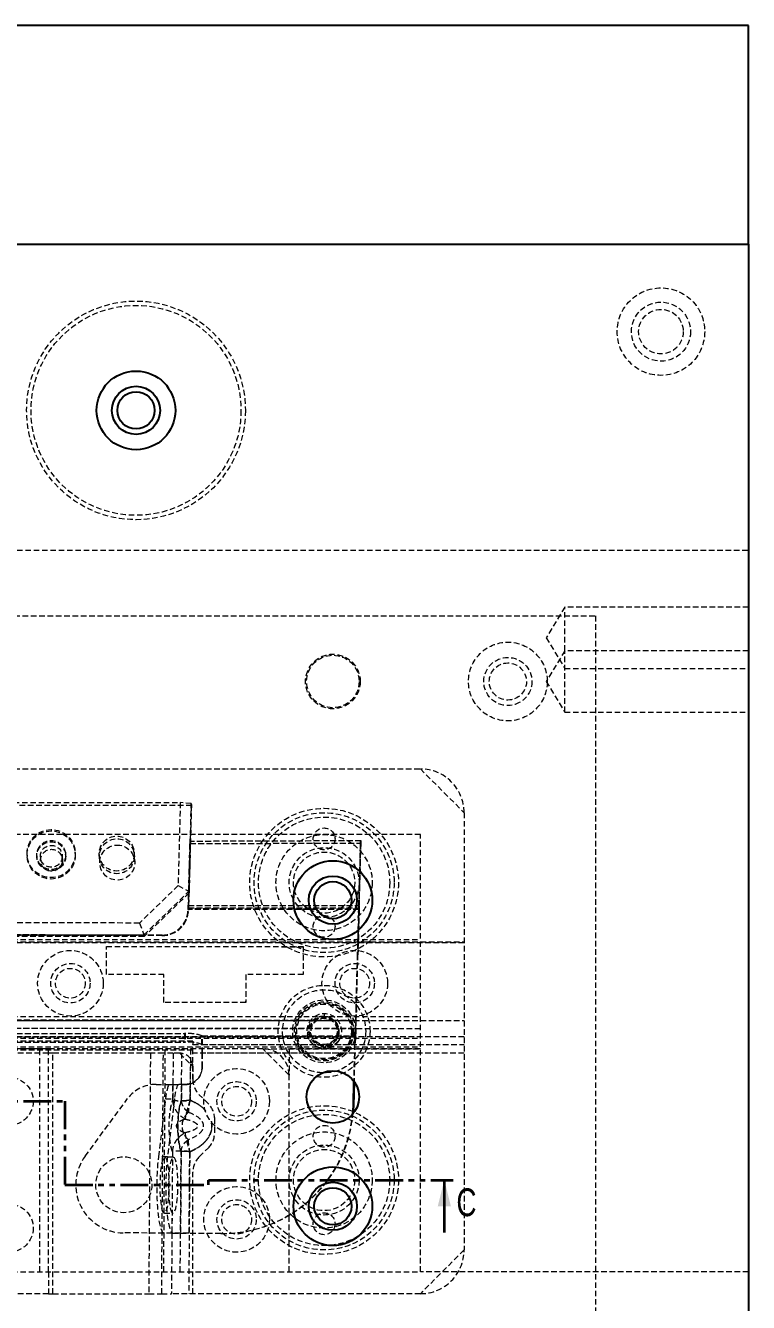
# Model space of a CAD drawing. Header units: millimetres. Extents: x 5 to 1533, y -1183 to 895.
# Drawn here: x 789.7 to 955, y -825.1 to -533.1 of the extents above; entities that cross this region are included whole.
import ezdxf

# ---------------------------------------------------------------- set-up
doc = ezdxf.new("R2010")
doc.units = ezdxf.units.MM
doc.linetypes.add('HIDDEN', pattern=[1.905, 1.27, -0.635])
doc.linetypes.add('PHANTOM', pattern=[12.7, 6.35, -1.27, 1.27, -1.27, 1.27, -1.27])
doc.styles.add('SLDTEXTSTYLE13', font='TXT', dxfattribs={"width": 0.75})

msp = doc.modelspace()

# ---------------------------------------------------------------- linework, layer by layer
at = {"color": 7, "linetype": 'Continuous', "lineweight": 25}
for p, q in [((954.986, -533.11), (574.986, -533.11)), ((954.986, -583.11), (954.986, -533.11)), ((574.986, -583.11), (954.986, -583.11)), ((954.986, -583.11), (954.986, -1133.11)), ((864.733, -774.441), (864.589, -780.117)), ((864.822, -774.558), (864.68, -780.118)), ((864.589, -780.117), (864.473, -782.093)), ((864.68, -780.118), (864.575, -781.976))]:
    msp.add_line(p, q, dxfattribs=at)
at = {"color": 7, "linetype": 'HIDDEN', "lineweight": 18}
for p, q in [((635.404, -653.11), (954.986, -653.11)), ((649.986, -668.11), (919.986, -668.11)), ((912.986, -666.11), (908.78, -673.11)), ((912.986, -676.11), (912.986, -666.11)), ((954.986, -666.11), (912.986, -666.11)), ((919.986, -668.11), (919.986, -916.11)), ((908.78, -673.11), (912.986, -680.11)), ((912.986, -676.11), (908.78, -683.11)), ((912.986, -690.11), (912.986, -676.11)), ((954.986, -676.11), (912.986, -676.11)), ((912.986, -680.11), (954.986, -680.11)), ((908.78, -683.11), (912.986, -690.11)), ((912.986, -690.11), (954.986, -690.11)), ((689.986, -703.11), (879.986, -703.11)), ((879.986, -703.11), (889.986, -713.11)), ((723.618, -711.406), (827.651, -711.406)), ((726.083, -710.795), (825.114, -710.795)), ((825.114, -710.795), (824.601, -729.782)), ((827.629, -711.025), (825.114, -710.795)), ((827.086, -731.094), (827.629, -711.025)), ((827.651, -711.406), (827.109, -731.475)), ((827.629, -711.025), (827.651, -711.406)), ((889.986, -713.11), (889.986, -813.11)), ((879.986, -718.11), (719.986, -718.11)), ((879.986, -818.11), (879.986, -718.11)), ((827.321, -719.68), (826.911, -734.329)), ((826.917, -734.832), (827.327, -720.184)), ((827.412, -719.681), (827.002, -734.329)), ((827.008, -734.833), (827.418, -720.184)), ((866.338, -719.544), (827.321, -719.68)), ((827.321, -719.68), (827.327, -720.184)), ((827.327, -720.184), (866.344, -720.048)), ((866.429, -719.545), (827.412, -719.681)), ((827.412, -719.681), (827.418, -720.184)), ((827.418, -720.184), (866.435, -720.048)), ((865.924, -734.369), (866.338, -719.544)), ((865.929, -734.872), (866.344, -720.048)), ((866.015, -734.369), (866.429, -719.545)), ((866.02, -734.873), (866.435, -720.048)), ((866.344, -720.048), (866.338, -719.544)), ((866.435, -720.048), (866.429, -719.545)), ((790.089, -722.794), (790.108, -723.113)), ((792.304, -722.984), (792.322, -723.276)), ((793.12, -723.229), (793.173, -724.132)), ((798.165, -723.838), (798.112, -722.935)), ((798.91, -722.888), (798.893, -722.595)), ((801.089, -722.466), (801.07, -722.147)), ((806.587, -722.706), (806.623, -723.317)), ((806.623, -723.317), (806.708, -724.761)), ((814.609, -722.846), (814.573, -722.235)), ((814.694, -724.29), (814.609, -722.846)), ((824.601, -729.782), (815.786, -738.342)), ((824.601, -729.782), (827.086, -731.094)), ((816.813, -741.069), (827.086, -731.094)), ((827.109, -731.475), (816.836, -741.45)), ((827.086, -731.094), (827.109, -731.475)), ((826.897, -735.123), (826.893, -735.274)), ((826.893, -735.274), (826.899, -735.381)), ((826.911, -734.329), (826.897, -735.123)), ((865.902, -735.163), (826.897, -735.123)), ((826.903, -735.229), (826.897, -735.123)), ((826.903, -735.229), (826.899, -735.381)), ((826.903, -735.229), (826.917, -734.832)), ((865.908, -735.27), (826.903, -735.229)), ((826.911, -734.329), (865.924, -734.369)), ((826.917, -734.832), (826.911, -734.329)), ((826.917, -734.832), (865.929, -734.872)), ((826.988, -735.124), (826.984, -735.275)), ((826.984, -735.275), (826.99, -735.381)), ((827.002, -734.329), (826.988, -735.124)), ((865.993, -735.164), (826.988, -735.124)), ((826.994, -735.23), (826.988, -735.124)), ((826.994, -735.23), (826.99, -735.381)), ((826.994, -735.23), (827.008, -734.833)), ((866, -735.27), (826.994, -735.23)), ((827.002, -734.329), (866.015, -734.369)), ((827.008, -734.833), (827.002, -734.329)), ((827.008, -734.833), (866.02, -734.873)), ((865.733, -741.655), (865.902, -735.163)), ((865.908, -735.27), (865.74, -741.762)), ((865.824, -741.656), (865.993, -735.164)), ((866, -735.27), (865.831, -741.762)), ((865.902, -735.163), (865.908, -735.27)), ((865.929, -734.872), (865.924, -734.369)), ((865.993, -735.164), (866, -735.27)), ((866.02, -734.873), (866.015, -734.369)), ((815.786, -738.342), (733.833, -738.257)), ((815.786, -738.342), (816.813, -741.069)), ((820.888, -741.108), (728.861, -741.013)), ((820.894, -741.215), (728.867, -741.12)), ((820.979, -741.109), (728.952, -741.014)), ((820.985, -741.215), (728.958, -741.12)), ((732.79, -740.982), (816.813, -741.069)), ((816.836, -741.45), (732.812, -741.363)), ((816.813, -741.069), (816.836, -741.45)), ((820.888, -741.108), (820.894, -741.215)), ((820.979, -741.109), (820.985, -741.215)), ((865.733, -741.655), (865.724, -742.012)), ((865.824, -741.656), (865.815, -742.012)), ((679.986, -742.606), (889.986, -742.606)), ((889.986, -742.845), (679.986, -742.845)), ((719.986, -742.11), (879.986, -742.11)), ((808.211, -750.083), (808.219, -743.692)), ((808.212, -750.099), (808.22, -743.708)), ((808.219, -743.692), (853.219, -743.738)), ((808.22, -743.708), (808.219, -743.692)), ((808.22, -743.708), (853.22, -743.754)), ((853.219, -743.738), (853.211, -750.129)), ((853.22, -743.754), (853.212, -750.145)), ((853.22, -743.754), (853.219, -743.738)), ((865.612, -746.179), (865.715, -742.361)), ((865.721, -742.467), (865.618, -746.286)), ((865.703, -746.18), (865.806, -742.362)), ((865.812, -742.468), (865.709, -746.286)), ((865.724, -742.012), (865.715, -742.361)), ((865.715, -742.361), (865.721, -742.467)), ((865.721, -742.467), (865.73, -742.118)), ((865.724, -742.012), (865.73, -742.118)), ((865.73, -742.118), (865.74, -741.762)), ((865.815, -742.012), (865.806, -742.362)), ((865.806, -742.362), (865.812, -742.468)), ((865.812, -742.468), (865.821, -742.119)), ((865.815, -742.012), (865.821, -742.119)), ((865.821, -742.119), (865.831, -741.762)), ((865.29, -758.158), (865.612, -746.179)), ((865.296, -758.264), (865.618, -746.286)), ((865.381, -758.159), (865.703, -746.18)), ((865.387, -758.265), (865.709, -746.286)), ((865.618, -746.286), (865.612, -746.179)), ((865.709, -746.286), (865.703, -746.18)), ((821.361, -750.096), (808.211, -750.083)), ((808.212, -750.099), (808.211, -750.083)), ((821.362, -750.112), (808.212, -750.099)), ((821.354, -756.487), (821.361, -750.096)), ((821.354, -756.503), (821.362, -750.112)), ((821.362, -750.112), (821.361, -750.096)), ((840.061, -750.115), (840.053, -756.506)), ((840.062, -750.131), (840.054, -756.522)), ((853.211, -750.129), (840.061, -750.115)), ((840.062, -750.131), (840.061, -750.115)), ((853.212, -750.145), (840.062, -750.131)), ((853.212, -750.145), (853.211, -750.129)), ((840.053, -756.506), (821.354, -756.487)), ((821.354, -756.503), (821.354, -756.487)), ((840.054, -756.522), (821.354, -756.503)), ((840.054, -756.522), (840.053, -756.506)), ((857.986, -759.11), (857.986, -759.922)), ((865.243, -760.535), (865.29, -758.727)), ((865.249, -760.641), (865.296, -758.833)), ((865.29, -758.158), (865.29, -758.727)), ((865.29, -758.158), (865.296, -758.264)), ((865.296, -758.833), (865.29, -758.727)), ((865.296, -758.833), (865.296, -758.264)), ((865.334, -760.536), (865.381, -758.728)), ((865.34, -760.642), (865.387, -758.834)), ((865.381, -758.159), (865.381, -758.728)), ((865.381, -758.159), (865.387, -758.265)), ((865.387, -758.834), (865.381, -758.728)), ((865.387, -758.834), (865.387, -758.265)), ((679.986, -760.55), (889.986, -760.654)), ((692.198, -760.449), (865.243, -760.535)), ((692.204, -760.555), (865.249, -760.641)), ((692.289, -760.45), (865.334, -760.536)), ((692.296, -760.556), (865.34, -760.642)), ((719.986, -759.655), (879.986, -759.734)), ((865.243, -760.535), (865.249, -760.641)), ((865.334, -760.536), (865.34, -760.642)), ((889.986, -764.393), (679.986, -764.288)), ((692.093, -762.318), (865.179, -762.404)), ((692.093, -764.294), (865.179, -764.38)), ((692.184, -762.319), (865.27, -762.405)), ((692.184, -764.294), (865.27, -764.381)), ((879.986, -762.538), (719.986, -762.459)), ((719.986, -764.661), (879.986, -764.661)), ((761.03, -763.598), (826.106, -763.63)), ((761.121, -763.598), (826.198, -763.631)), ((826.106, -763.63), (826.106, -765.606)), ((826.198, -763.631), (826.198, -765.607)), ((830.047, -764.158), (865.028, -764.158)), ((830.047, -766.134), (830.047, -764.158)), ((830.094, -768.109), (830.094, -764.404)), ((830.138, -764.159), (865.119, -764.159)), ((830.138, -766.134), (830.138, -764.159)), ((830.185, -768.11), (830.185, -764.404)), ((865.028, -764.158), (865.15, -762.741)), ((865.028, -764.158), (865.028, -766.134)), ((865.028, -766.134), (865.15, -764.716)), ((865.119, -764.159), (865.119, -766.134)), ((865.119, -766.134), (865.241, -764.717)), ((865.15, -762.741), (865.179, -762.404)), ((865.179, -764.38), (865.15, -764.716)), ((865.179, -764.38), (865.179, -762.404)), ((865.241, -762.741), (865.27, -762.405)), ((865.27, -764.381), (865.241, -764.717)), ((865.27, -764.381), (865.27, -762.405)), ((827.986, -765.346), (679.986, -765.346)), ((679.986, -767.322), (827.986, -767.322)), ((719.986, -766.637), (879.986, -766.637)), ((761.03, -765.573), (826.106, -765.606)), ((761.121, -765.574), (826.198, -765.607)), ((794.986, -767.11), (783.986, -767.11)), ((843.986, -767.11), (783.986, -767.11)), ((792.986, -818.11), (792.986, -767.11)), ((794.986, -818.11), (794.986, -767.11)), ((821.332, -818.11), (821.687, -767.11)), ((843.986, -767.11), (821.687, -767.11)), ((825.377, -778.819), (825.459, -767.11)), ((827.434, -767.11), (827.353, -778.833)), ((827.986, -765.346), (827.986, -766.134)), ((827.986, -766.134), (889.986, -766.134)), ((827.986, -768.11), (827.986, -766.134)), ((830.047, -766.134), (865.028, -766.134)), ((830.138, -766.134), (865.119, -766.134)), ((849.986, -773.11), (843.986, -767.11)), ((843.986, -767.11), (879.986, -767.11)), ((849.986, -767.11), (849.986, -773.11)), ((879.986, -767.11), (849.986, -767.11)), ((861.402, -765.059), (861.099, -765.513)), ((794.986, -768.11), (772.986, -768.11)), ((795.986, -768.11), (794.986, -768.11)), ((795.986, -823.11), (795.986, -768.11)), ((818.281, -768.11), (795.986, -768.11)), ((818.281, -768.11), (817.897, -823.11)), ((821.244, -768.11), (818.281, -768.11)), ((820.861, -823.11), (821.244, -768.11)), ((823.476, -768.11), (821.244, -768.11)), ((823.476, -768.11), (823.427, -775.274)), ((824.986, -768.11), (823.476, -768.11)), ((827.41, -770.534), (827.353, -778.833)), ((827.41, -770.534), (827.986, -771.11)), ((827.986, -774.068), (827.986, -768.11)), ((889.986, -768.11), (827.986, -768.11)), ((830.094, -771.293), (830.094, -768.109)), ((864.895, -768.109), (830.094, -768.109)), ((830.185, -771.294), (830.185, -768.11)), ((864.986, -768.11), (830.185, -768.11)), ((864.895, -768.109), (864.733, -774.441)), ((864.986, -768.11), (864.822, -774.558)), ((827.986, -771.11), (827.986, -774.068)), ((849.986, -818.11), (849.986, -773.11)), ((819.561, -775.247), (826.066, -775.293)), ((822.808, -775.27), (824.783, -775.284)), ((823.402, -778.805), (823.427, -775.274)), ((823.427, -775.274), (823.402, -778.805)), ((825.402, -775.288), (824.783, -775.284)), ((825.402, -775.288), (825.377, -778.819)), ((827.353, -778.833), (827.378, -775.111)), ((803.354, -791.667), (813.067, -778.498)), ((820.175, -791.784), (821.772, -778.559)), ((821.772, -778.559), (823.748, -778.573)), ((823.748, -778.573), (822.15, -791.798)), ((831.521, -779.674), (829.45, -777.603)), ((832.986, -786.21), (832.986, -783.21)), ((823.32, -790.626), (823.19, -809.274)), ((825.103, -818.11), (825.295, -790.639)), ((825.295, -790.639), (825.165, -809.287)), ((827.27, -790.654), (827.044, -823.11)), ((827.27, -790.653), (827.079, -818.11)), ((827.14, -809.301), (827.271, -790.653)), ((827.14, -809.301), (827.27, -790.654)), ((829.45, -791.817), (831.521, -789.746)), ((822.15, -791.798), (820.175, -791.784)), ((823.542, -791.876), (821.566, -791.862)), ((827.986, -823.11), (827.986, -795.352)), ((821.477, -804.662), (823.452, -804.675)), ((827.049, -809.301), (812.129, -809.196)), ((823.42, -809.275), (821.445, -809.261)), ((823.19, -809.274), (823.093, -823.11)), ((823.42, -809.275), (825.152, -809.287)), ((825.165, -809.287), (825.152, -809.287)), ((834.389, -809.352), (827.049, -809.301)), ((834.48, -809.352), (834.389, -809.352)), ((889.986, -813.11), (879.986, -823.11)), ((719.986, -818.11), (879.986, -818.11)), ((794.986, -818.11), (794.986, -823.11)), ((954.986, -818.11), (879.986, -818.11)), ((794.986, -823.11), (689.986, -823.11)), ((794.986, -823.11), (795.986, -823.11)), ((795.986, -823.11), (817.897, -823.11)), ((817.897, -823.11), (820.861, -823.11)), ((820.861, -823.11), (823.093, -823.11)), ((879.986, -823.11), (823.093, -823.11))]:
    msp.add_line(p, q, dxfattribs=at)
at = {"color": 7, "linetype": 'PHANTOM', "lineweight": 35}
for p, q in [((763.878, -779.11), (798.746, -779.11)), ((798.746, -779.11), (798.746, -798.196)), ((831.571, -798.196), (831.571, -797.11)), ((831.571, -797.11), (887.472, -797.11)), ((798.746, -798.196), (831.571, -798.196))]:
    msp.add_line(p, q, dxfattribs=at)
at = {"color": 7, "linetype": 'Continuous', "lineweight": 35}
msp.add_line((885.472, -809.11), (885.472, -797.11), dxfattribs=at)
at = {"color": 7, "linetype": 'HIDDEN', "lineweight": 18, "flags": 128}
for points in [[(824.986, -768.11), (825.727, -768.851), (826.548, -769.672), (827.41, -770.534)], [(821.772, -778.559), (821.871, -777.832), (821.982, -777.18), (822.103, -776.613), (822.234, -776.138), (822.371, -775.761), (822.514, -775.489), (822.66, -775.325), (822.808, -775.27)], [(824.783, -775.284), (824.635, -775.338), (824.489, -775.503), (824.346, -775.775), (824.209, -776.151), (824.078, -776.627), (823.957, -777.194), (823.846, -777.846), (823.748, -778.573)], [(826.489, -775.296), (826.282, -775.294), (826.091, -775.293), (825.918, -775.292), (825.766, -775.291), (825.636, -775.29), (825.532, -775.289), (825.453, -775.289), (825.402, -775.288)], [(823.32, -790.626), (823.264, -798.614), (823.19, -809.274)], [(821.445, -809.261), (821.133, -809.075), (820.833, -808.526), (820.557, -807.634), (820.313, -806.427), (820.11, -804.947), (819.954, -803.243), (819.85, -801.373), (819.802, -799.398), (819.812, -797.384), (819.88, -795.401), (820.002, -793.513), (820.175, -791.784)], [(821.496, -791.877), (821.737, -791.957), (821.965, -792.404), (822.167, -793.191), (822.332, -794.273), (822.449, -795.587), (822.513, -797.056), (822.519, -798.595), (822.467, -800.115), (822.361, -801.527), (822.205, -802.749), (822.01, -803.711), (821.786, -804.356), (821.547, -804.646), (821.307, -804.566), (821.079, -804.119), (820.876, -803.332), (820.712, -802.25), (820.594, -800.937), (820.53, -799.468), (820.524, -797.928), (820.576, -796.409), (820.683, -794.996), (820.838, -793.774), (821.034, -792.813), (821.257, -792.168), (821.496, -791.877)], [(822.15, -791.798), (821.977, -793.527), (821.855, -795.415), (821.788, -797.398), (821.778, -799.411), (821.825, -801.386), (821.929, -803.257), (822.085, -804.961), (822.289, -806.441), (822.532, -807.648), (822.809, -808.54), (823.108, -809.089), (823.42, -809.275)], [(823.472, -791.891), (823.712, -791.971), (823.94, -792.418), (824.142, -793.205), (824.307, -794.287), (824.425, -795.601), (824.488, -797.07), (824.495, -798.609), (824.443, -800.129), (824.336, -801.541), (824.18, -802.763), (823.985, -803.725), (823.761, -804.37), (823.522, -804.66), (823.282, -804.58), (823.054, -804.133), (822.852, -803.346), (822.687, -802.264), (822.569, -800.95), (822.506, -799.481), (822.499, -797.942), (822.551, -796.422), (822.658, -795.01), (822.814, -793.788), (823.009, -792.826), (823.233, -792.181), (823.472, -791.891)], [(825.165, -809.287), (825.251, -809.288), (825.395, -809.289), (825.594, -809.29), (825.841, -809.292), (826.129, -809.294), (826.448, -809.296), (826.789, -809.299), (827.049, -809.301)]]:
    msp.add_lwpolyline(points, dxfattribs=at)
at = {"color": 7, "linetype": 'HIDDEN', "lineweight": 18}
for centre, radius in [((934.986, -603.11), 10), ((814.986, -621.11), 25), ((814.986, -621.11), 24), ((934.986, -603.11), 6.75), ((934.986, -603.11), 5.1), ((899.986, -683.11), 9), ((859.986, -683.11), 6.25), ((859.986, -683.11), 6), ((899.986, -683.11), 5.5), ((899.986, -683.11), 4.25), ((857.986, -729.11), 17), ((857.986, -729.11), 16), ((857.986, -729.11), 15), ((795.58, -722.466), 5.497), ((795.599, -722.784), 5.497), ((857.986, -729.11), 11), ((857.986, -719.11), 2.5), ((795.599, -722.786), 3.299), ((795.616, -723.078), 3.299), ((795.616, -723.079), 2.499), ((810.58, -722.467), 3.998), ((810.616, -723.078), 3.998), ((857.986, -729.11), 8), ((795.67, -723.983), 2.499), ((857.986, -729.11), 7), ((857.986, -739.11), 2.5), ((799.986, -752.11), 7.5), ((864.986, -752.11), 7.5), ((799.986, -752.11), 4.5), ((799.986, -752.11), 3.4), ((864.986, -752.11), 4.5), ((864.986, -752.11), 3.4), ((857.986, -763.11), 10.5), ((857.986, -763.11), 9.5), ((857.986, -763.11), 7.191), ((857.986, -763.11), 6.75), ((857.986, -763.11), 6.5), ((857.986, -763.11), 6.25), ((857.986, -763.11), 3.4), ((857.986, -763.11), 3), ((785.986, -779.11), 5.5), ((837.986, -779.11), 7.5), ((837.986, -779.11), 4.5), ((837.986, -779.11), 3.4), ((857.986, -797.11), 17), ((857.986, -797.11), 16), ((857.986, -797.11), 15), ((857.986, -787.11), 2.5), ((857.986, -797.11), 11), ((857.986, -797.11), 8), ((857.986, -797.11), 7), ((812.207, -798.196), 6.4), ((837.986, -806.11), 7.5), ((785.986, -808.11), 5.5), ((837.986, -806.11), 4.5), ((837.986, -806.11), 3.4), ((857.986, -807.11), 2.5)]:
    msp.add_circle(centre, radius, dxfattribs=at)
at = {"color": 7, "linetype": 'Continuous', "lineweight": 25}
for centre, radius in [((814.986, -621.11), 9), ((814.986, -621.11), 5.5), ((814.986, -621.11), 4.25), ((859.986, -733.11), 9), ((859.986, -733.11), 5.5), ((859.986, -733.11), 4.25), ((859.986, -778.11), 6), ((859.986, -803.11), 9), ((859.986, -803.11), 5.5), ((859.986, -803.11), 4.25)]:
    msp.add_circle(centre, radius, dxfattribs=at)
at = {"color": 7, "linetype": 'HIDDEN', "lineweight": 18}
for centre, radius, start, end in [((879.986, -713.11), 10, 0, 90), ((820.898, -735.111), 5.997, 269.90371, 358.44035), ((820.904, -735.217), 5.997, 269.9037, 358.44051), ((820.989, -735.112), 5.997, 269.90374, 358.44044), ((820.995, -735.218), 5.997, 269.90371, 358.44035), ((858.03, -763.069), 3.983, 329.33726, 287.9853), ((857.996, -763.096), 3.184, 337.34316, 268.03652), ((826.879, -772.833), 9.236, 69.94076, 94.80048), ((826.97, -772.834), 9.236, 69.9408, 94.80001), ((826.879, -774.809), 9.236, 69.94106, 94.79975), ((826.97, -774.81), 9.236, 69.94163, 94.7996), ((843.986, -773.11), 6, 0, 90), ((857.986, -763.11), 4, 285.17132, 330.17132), ((824.986, -771.11), 3, 0, 90), ((826.094, -771.293), 4, 269.59856, 0), ((826.185, -771.294), 4, 287.36385, 0), ((819.505, -783.247), 8, 89.59856, 143.58856), ((832.986, -774.068), 5, 180, 225), ((827.986, -783.21), 5, 0, 45), ((834.599, -779.352), 30, 269.60065, 354.75833), ((834.69, -779.353), 30, 269.60065, 354.98499), ((827.986, -786.21), 5, 315, 0), ((812.207, -798.196), 11, 143.58856, 269.59856), ((832.986, -795.352), 5, 135, 180), ((879.986, -813.11), 10, 270, 0)]:
    msp.add_arc(centre, radius, start, end, dxfattribs=at)
msp.add_ellipse((810.701, -724.525), major_axis=(-0.236, 3.999), ratio=0.9985829, dxfattribs=at)
for points, knots in [([(865.924, -734.369), (865.922, -734.436), (865.918, -734.57), (865.911, -734.834), (865.906, -735.033), (865.902, -735.163)], [0, 0, 0, 0, 0.25683511, 0.51367813, 1, 1, 1, 1]), ([(865.908, -735.27), (865.912, -735.203), (865.919, -735.069), (865.926, -734.938), (865.929, -734.872)], [0, 0, 0, 0, 0.4974636, 1, 1, 1, 1]), ([(866.015, -734.369), (866.013, -734.436), (866.009, -734.57), (866.002, -734.835), (865.997, -735.034), (865.993, -735.164)], [0, 0, 0, 0, 0.2568528, 0.513679, 1, 1, 1, 1]), ([(866, -735.27), (866.003, -735.203), (866.01, -735.07), (866.017, -734.939), (866.02, -734.873)], [0, 0, 0, 0, 0.4974645, 1, 1, 1, 1]), ([(859.033, -766.971), (858.582, -767.029), (857.684, -767.146), (856.372, -766.737), (855.284, -765.953), (854.534, -764.859), (854.203, -763.593), (854.307, -762.309), (854.837, -761.151), (855.708, -760.247), (856.818, -759.701), (858.032, -759.558), (859.202, -759.829), (860.199, -760.47), (860.914, -761.39), (861.262, -762.482), (861.25, -763.504), (861.025, -764.087), (860.934, -764.323)], [0, 0, 0, 0, 0.0702299, 0.1400517, 0.2082051, 0.2764143, 0.3426566, 0.4087618, 0.473568, 0.5375819, 0.600951, 0.6628843, 0.7248087, 0.784669, 0.8445646, 0.9029063, 0.9607058, 1, 1, 1, 1]), ([(865.179, -762.404), (865.182, -762.348), (865.189, -762.234), (865.206, -761.8), (865.224, -761.222), (865.236, -760.767), (865.243, -760.535)], [0, 0, 0, 0, 0.2477968, 0.4955891, 0.743439, 1, 1, 1, 1]), ([(865.249, -760.641), (865.243, -761.089), (865.23, -761.983), (865.21, -763.135), (865.192, -764.027), (865.183, -764.261), (865.179, -764.38)], [0, 0, 0, 0, 0.2478645, 0.4957304, 0.7435923, 1, 1, 1, 1]), ([(830.094, -764.404), (830.093, -764.376), (830.092, -764.32), (830.08, -764.23), (830.06, -764.187), (830.047, -764.158)], [0, 0, 0, 0, 0.25126849, 0.50254358, 1, 1, 1, 1]), ([(830.185, -764.404), (830.184, -764.377), (830.183, -764.321), (830.171, -764.23), (830.151, -764.187), (830.138, -764.159)], [0, 0, 0, 0, 0.2512643, 0.502541, 1, 1, 1, 1]), ([(860.934, -764.323), (860.822, -764.549), (860.55, -765.097), (859.832, -765.781), (858.85, -766.239), (857.773, -766.364), (857.101, -766.159), (856.773, -766.058)], [0, 0, 0, 0, 0.151475, 0.3661526, 0.5808323, 0.79551, 1, 1, 1, 1]), ([(865.028, -764.158), (865.021, -764.272), (865.007, -764.499), (864.974, -765.367), (864.938, -766.51), (864.911, -767.488), (864.897, -768.023), (864.895, -768.109)], [0, 0, 0, 0, 0.2383956, 0.4767983, 0.7152883, 0.9538368, 1, 1, 1, 1]), ([(856.773, -766.058), (857.07, -766.212), (857.686, -766.53), (858.792, -766.608), (859.931, -766.355), (860.852, -765.79), (861.288, -765.291), (861.456, -765.1)], [0, 0, 0, 0, 0.1908077, 0.396188, 0.6209291, 0.8544157, 1, 1, 1, 1]), ([(827.378, -775.111), (827.224, -775.14), (826.914, -775.198), (826.307, -775.273), (825.88, -775.283), (825.6, -775.29)], [0, 0, 0, 0, 0.2549845, 0.5099775, 1, 1, 1, 1]), ([(827.378, -775.111), (827.236, -775.162), (827.018, -775.24), (826.715, -775.289), (826.565, -775.294), (826.489, -775.296)], [0, 0, 0, 0, 0.4767636, 0.7349377, 1, 1, 1, 1]), ([(823.32, -790.626), (823.259, -790.45), (823.138, -790.095), (822.971, -789.397), (822.829, -788.606), (822.718, -787.751), (822.637, -786.835), (822.584, -785.817), (822.571, -784.712), (822.595, -783.797), (822.633, -783.089), (822.682, -782.432), (822.761, -781.673), (822.908, -780.65), (823.121, -779.619), (823.309, -779.074), (823.402, -778.805)], [0, 0, 0, 0, 0.078828, 0.1584101, 0.237483, 0.3029225, 0.3647989, 0.4334453, 0.5000033, 0.5665014, 0.6003845, 0.6352508, 0.69716, 0.762702, 0.8831941, 1, 1, 1, 1]), ([(823.32, -790.626), (823.22, -790.323), (823.03, -789.743), (822.79, -788.427), (822.644, -787.038), (822.583, -785.737), (822.572, -784.714), (822.597, -783.69), (822.676, -782.389), (822.842, -781.001), (823.1, -779.686), (823.298, -779.108), (823.402, -778.805)], [0, 0, 0, 0, 0.1305872, 0.2496636, 0.3745696, 0.4379432, 0.4997358, 0.5616239, 0.6251376, 0.7499666, 0.8691998, 1, 1, 1, 1]), ([(826.179, -783.158), (825.809, -782.919), (825.062, -782.437), (824.2, -781.392), (823.573, -780.161), (823.46, -779.263), (823.402, -778.805)], [0, 0, 0, 0, 0.2413912, 0.4861432, 0.7377454, 1, 1, 1, 1]), ([(823.402, -778.805), (823.523, -778.85), (823.764, -778.939), (824.684, -778.987), (825.906, -778.952), (826.849, -778.874), (827.353, -778.833)], [0, 0, 0, 0, 0.2500017, 0.4998966, 0.7332714, 1, 1, 1, 1]), ([(826.179, -783.158), (825.809, -782.919), (825.062, -782.437), (824.2, -781.392), (823.572, -780.161), (823.46, -779.263), (823.402, -778.805)], [0, 0, 0, 0, 0.2413873, 0.4861385, 0.7377415, 1, 1, 1, 1]), ([(823.402, -778.805), (823.532, -778.852), (823.778, -778.941), (824.71, -778.986), (825.914, -778.956), (826.858, -778.875), (827.353, -778.833)], [0, 0, 0, 0, 0.2629473, 0.4993461, 0.7377301, 1, 1, 1, 1]), ([(825.377, -778.819), (825.279, -779.107), (825.082, -779.682), (824.822, -780.978), (824.653, -782.386), (824.573, -783.687), (824.547, -784.715), (824.558, -785.744), (824.619, -787.047), (824.768, -788.462), (825.01, -789.768), (825.2, -790.349), (825.295, -790.639)], [0, 0, 0, 0, 0.1243427, 0.2490106, 0.3741268, 0.4367081, 0.4994963, 0.5622101, 0.624948, 0.7499113, 0.8749177, 1, 1, 1, 1]), ([(825.295, -790.639), (825.25, -790.512), (825.16, -790.255), (825.031, -789.771), (824.908, -789.21), (824.793, -788.535), (824.694, -787.765), (824.612, -786.848), (824.559, -785.83), (824.546, -784.725), (824.57, -783.81), (824.609, -783.102), (824.658, -782.446), (824.736, -781.686), (824.883, -780.664), (825.096, -779.633), (825.285, -779.088), (825.377, -778.819)], [0, 0, 0, 0, 0.0580974, 0.1168784, 0.1786743, 0.2375409, 0.3029767, 0.3648492, 0.4334905, 0.5000453, 0.5665366, 0.6004182, 0.635281, 0.6971849, 0.7627209, 0.8832037, 1, 1, 1, 1]), ([(826.989, -781.587), (826.914, -781.536), (826.688, -781.383), (826.282, -781.014), (825.83, -780.427), (825.473, -779.652), (825.409, -779.1), (825.377, -778.819)], [0, 0, 0, 0, 0.0827528, 0.2476287, 0.4931507, 0.7425216, 1, 1, 1, 1]), ([(827.353, -778.833), (827.116, -778.875), (826.647, -778.959), (826.028, -778.996), (825.557, -778.952), (825.438, -778.864), (825.377, -778.819)], [0, 0, 0, 0, 0.2528239, 0.5000016, 0.7471825, 1, 1, 1, 1]), ([(826.989, -781.587), (826.77, -781.423), (826.333, -781.096), (825.814, -780.402), (825.463, -779.624), (825.404, -779.073), (825.377, -778.819)], [0, 0, 0, 0, 0.2472987, 0.4929357, 0.76704, 1, 1, 1, 1]), ([(825.377, -778.819), (825.438, -778.864), (825.557, -778.952), (826.028, -778.996), (826.647, -778.959), (827.116, -778.875), (827.353, -778.833)], [0, 0, 0, 0, 0.2528175, 0.4999984, 0.7471761, 1, 1, 1, 1]), ([(827.353, -778.833), (827.215, -779.272), (826.929, -780.18), (826.587, -781.421), (826.32, -782.464), (826.225, -782.931), (826.179, -783.158)], [0, 0, 0, 0, 0.25203235, 0.52194149, 0.76664302, 1, 1, 1, 1]), ([(827.353, -778.833), (827.207, -779.296), (826.922, -780.205), (826.585, -781.427), (826.323, -782.454), (826.228, -782.922), (826.179, -783.158)], [0, 0, 0, 0, 0.2658064, 0.5219444, 0.7590701, 1, 1, 1, 1]), ([(827.353, -778.833), (827.288, -779.09), (827.149, -779.65), (827.033, -780.433), (826.965, -781.114), (826.981, -781.431), (826.989, -781.587)], [0, 0, 0, 0, 0.237123, 0.5156852, 0.761799, 1, 1, 1, 1]), ([(827.353, -778.833), (827.282, -779.117), (827.144, -779.677), (827.03, -780.456), (826.978, -781.002), (826.975, -781.305), (826.982, -781.468), (826.987, -781.539), (826.989, -781.587)], [0, 0, 0, 0, 0.2614474, 0.5154385, 0.7614263, 0.8813942, 0.9217133, 1, 1, 1, 1]), ([(827.353, -778.833), (827.958, -779.132), (829.171, -779.731), (830.419, -780.601), (830.852, -781.263), (830.912, -781.354)], [0, 0, 0, 0, 0.4622443, 0.9258241, 1, 1, 1, 1]), ([(827.353, -778.833), (827.924, -779.112), (829.086, -779.678), (830.34, -780.544), (830.815, -781.242), (830.919, -781.394)], [0, 0, 0, 0, 0.4311804, 0.876272, 1, 1, 1, 1]), ([(830.904, -781.309), (830.804, -781.187), (830.284, -780.556), (829.098, -779.668), (827.928, -779.108), (827.353, -778.833)], [0, 0, 0, 0, 0.1086302, 0.5613664, 1, 1, 1, 1]), ([(830.904, -781.309), (830.804, -781.187), (830.284, -780.557), (829.098, -779.668), (827.928, -779.108), (827.353, -778.833)], [0, 0, 0, 0, 0.1085791, 0.5613416, 1, 1, 1, 1]), ([(826.945, -787.895), (826.622, -787.567), (826.148, -787.084), (825.725, -786.019), (825.589, -785.301), (825.556, -784.732), (825.597, -784.163), (825.743, -783.446), (826.18, -782.387), (826.662, -781.911), (826.989, -781.587)], [0, 0, 0, 0, 0.2616985, 0.3846413, 0.4445203, 0.4999526, 0.5553457, 0.6151791, 0.7382566, 1, 1, 1, 1]), ([(826.945, -787.895), (826.622, -787.567), (826.148, -787.084), (825.725, -786.019), (825.589, -785.301), (825.556, -784.732), (825.597, -784.163), (825.743, -783.446), (826.18, -782.387), (826.662, -781.911), (826.989, -781.587)], [0, 0, 0, 0, 0.2616985, 0.3846413, 0.4445203, 0.4999526, 0.5553457, 0.6151791, 0.7382566, 1, 1, 1, 1]), ([(826.989, -781.587), (827.778, -781.919), (828.936, -782.406), (829.972, -783.475), (830.31, -784.195), (830.396, -784.765), (830.302, -785.333), (829.954, -786.049), (828.903, -787.104), (827.738, -787.574), (826.945, -787.895)], [0, 0, 0, 0, 0.2618291, 0.3846602, 0.4445379, 0.4999697, 0.5554129, 0.6153061, 0.7382662, 1, 1, 1, 1]), ([(826.989, -781.587), (827.778, -781.919), (828.936, -782.406), (829.972, -783.475), (830.31, -784.195), (830.396, -784.765), (830.302, -785.333), (829.954, -786.049), (828.903, -787.104), (827.738, -787.574), (826.945, -787.895)], [0, 0, 0, 0, 0.2618291, 0.3846602, 0.4445379, 0.4999697, 0.5554129, 0.6153061, 0.7382662, 1, 1, 1, 1]), ([(826.157, -786.312), (825.732, -786.155), (825.135, -785.935), (824.52, -785.408), (824.328, -785.063), (824.277, -784.864), (824.265, -784.722), (824.279, -784.581), (824.332, -784.383), (824.529, -784.04), (825.152, -783.522), (825.752, -783.309), (826.179, -783.158)], [0, 0, 0, 0, 0.2954467, 0.4144523, 0.4619982, 0.4816918, 0.4999684, 0.5182297, 0.5379038, 0.5853929, 0.7045056, 1, 1, 1, 1]), ([(826.157, -786.312), (825.732, -786.155), (825.135, -785.935), (824.52, -785.408), (824.328, -785.063), (824.277, -784.864), (824.265, -784.722), (824.279, -784.581), (824.332, -784.383), (824.529, -784.04), (825.152, -783.522), (825.752, -783.309), (826.179, -783.158)], [0, 0, 0, 0, 0.2954467, 0.4144523, 0.4619982, 0.4816918, 0.4999684, 0.5182297, 0.5379038, 0.5853929, 0.7045056, 1, 1, 1, 1]), ([(826.179, -783.158), (826.83, -783.317), (827.742, -783.54), (828.682, -784.069), (828.977, -784.415), (829.056, -784.613), (829.074, -784.756), (829.054, -784.897), (828.973, -785.095), (828.673, -785.437), (827.725, -785.953), (826.81, -786.163), (826.157, -786.312)], [0, 0, 0, 0, 0.2955854, 0.4144696, 0.4620108, 0.481704, 0.4999805, 0.5182582, 0.5379529, 0.5855032, 0.7045156, 1, 1, 1, 1]), ([(826.179, -783.158), (826.83, -783.317), (827.742, -783.54), (828.682, -784.069), (828.977, -784.415), (829.056, -784.613), (829.074, -784.756), (829.054, -784.897), (828.973, -785.095), (828.673, -785.437), (827.725, -785.953), (826.81, -786.163), (826.157, -786.312)], [0, 0, 0, 0, 0.2955854, 0.4144696, 0.4620108, 0.481704, 0.4999805, 0.5182582, 0.5379529, 0.5855032, 0.7045156, 1, 1, 1, 1]), ([(832.188, -783.686), (832.249, -784.049), (832.373, -784.783), (832.211, -785.893), (831.701, -787.241), (830.627, -788.624), (829.035, -789.849), (827.852, -790.388), (827.27, -790.654)], [0, 0, 0, 0, 0.118361, 0.2390839, 0.3571248, 0.5810567, 0.7938177, 1, 1, 1, 1]), ([(827.27, -790.654), (827.665, -790.481), (828.459, -790.132), (829.564, -789.443), (830.511, -788.659), (831.261, -787.811), (831.832, -786.898), (832.215, -785.884), (832.37, -784.776), (832.252, -784.055), (832.193, -783.695)], [0, 0, 0, 0, 0.1391409, 0.2796485, 0.4192563, 0.5347147, 0.6439001, 0.7651178, 0.8826488, 1, 1, 1, 1]), ([(832.178, -783.671), (832.189, -783.701), (832.309, -784.052), (832.339, -784.775), (832.237, -785.793), (831.776, -787.094), (830.754, -788.504), (829.137, -789.797), (827.893, -790.367), (827.271, -790.653)], [0, 0, 0, 0, 0.0104498, 0.1192718, 0.2282806, 0.3400382, 0.5599008, 0.7798049, 1, 1, 1, 1]), ([(827.271, -790.653), (827.665, -790.48), (828.459, -790.133), (829.564, -789.443), (830.512, -788.659), (831.261, -787.81), (831.832, -786.897), (832.215, -785.883), (832.37, -784.776), (832.252, -784.055), (832.193, -783.695)], [0, 0, 0, 0, 0.138899, 0.2796582, 0.4192722, 0.5347352, 0.6439274, 0.7651483, 0.8826843, 1, 1, 1, 1]), ([(823.32, -790.626), (823.384, -790.169), (823.509, -789.273), (824.133, -788.09), (824.995, -787.051), (825.746, -786.574), (826.157, -786.312)], [0, 0, 0, 0, 0.2623439, 0.513964, 0.7339769, 1, 1, 1, 1]), ([(823.32, -790.626), (823.384, -790.169), (823.509, -789.273), (824.15, -788.058), (825.024, -787.025), (825.776, -786.552), (826.157, -786.313)], [0, 0, 0, 0, 0.2623383, 0.51395, 0.7538158, 1, 1, 1, 1]), ([(825.295, -790.639), (825.331, -790.359), (825.402, -789.806), (825.773, -789.038), (826.285, -788.375), (826.725, -788.055), (826.945, -787.895)], [0, 0, 0, 0, 0.25804623, 0.50807868, 0.75427507, 1, 1, 1, 1]), ([(825.295, -790.639), (825.325, -790.387), (825.392, -789.835), (825.755, -789.06), (826.285, -788.375), (826.725, -788.055), (826.945, -787.895)], [0, 0, 0, 0, 0.2328169, 0.5080694, 0.7542706, 1, 1, 1, 1]), ([(826.157, -786.312), (826.2, -786.541), (826.288, -787.009), (826.541, -788.056), (826.866, -789.301), (827.139, -790.213), (827.27, -790.654)], [0, 0, 0, 0, 0.23342496, 0.47804272, 0.74801017, 1, 1, 1, 1]), ([(826.157, -786.313), (826.2, -786.541), (826.288, -787.009), (826.536, -788.037), (826.858, -789.276), (827.131, -790.189), (827.27, -790.654)], [0, 0, 0, 0, 0.2334218, 0.4780374, 0.7342354, 1, 1, 1, 1]), ([(826.945, -787.895), (826.935, -788.052), (826.915, -788.371), (826.972, -789.033), (827.074, -789.808), (827.205, -790.369), (827.271, -790.653)], [0, 0, 0, 0, 0.2403369, 0.4857918, 0.7393558, 1, 1, 1, 1]), ([(826.945, -787.895), (826.943, -787.922), (826.934, -788.065), (826.918, -788.419), (826.973, -789.052), (827.079, -789.838), (827.211, -790.398), (827.271, -790.653)], [0, 0, 0, 0, 0.0448261, 0.2405502, 0.4859438, 0.7652694, 1, 1, 1, 1]), ([(827.27, -790.654), (826.772, -790.605), (825.832, -790.514), (824.601, -790.462), (823.861, -790.494), (823.466, -790.558), (823.369, -790.604), (823.32, -790.626)], [0, 0, 0, 0, 0.2645076, 0.4993749, 0.7490443, 0.8739929, 1, 1, 1, 1]), ([(827.27, -790.654), (826.775, -790.604), (825.835, -790.511), (824.63, -790.464), (823.697, -790.496), (823.449, -790.581), (823.32, -790.626)], [0, 0, 0, 0, 0.2629479, 0.499346, 0.7377302, 1, 1, 1, 1]), ([(825.295, -790.639), (825.356, -790.596), (825.477, -790.51), (825.948, -790.472), (826.567, -790.517), (827.034, -790.608), (827.271, -790.653)], [0, 0, 0, 0, 0.2528586, 0.5000009, 0.7471481, 1, 1, 1, 1]), ([(827.271, -790.653), (827.034, -790.608), (826.567, -790.517), (825.948, -790.472), (825.477, -790.51), (825.356, -790.596), (825.295, -790.639)], [0, 0, 0, 0, 0.25285194, 0.4999991, 0.74714142, 1, 1, 1, 1])]:
    msp.add_open_spline(points, degree=3, knots=knots, dxfattribs=at)
at = {"color": 7, "linetype": 'Continuous', "lineweight": 35}
msp.add_solid([(885.472, -797.11), (883.972, -803.11), (886.972, -803.11)], dxfattribs=at)

# ---------------------------------------------------------------- texts
at = {"color": 7, "linetype": 'Continuous', "insert": (888.223, -799.028), "char_height": 6.35, "attachment_point": 1, "style": 'SLDTEXTSTYLE13'}
msp.add_mtext('C', dxfattribs=at)

doc.saveas('drawing.dxf')
